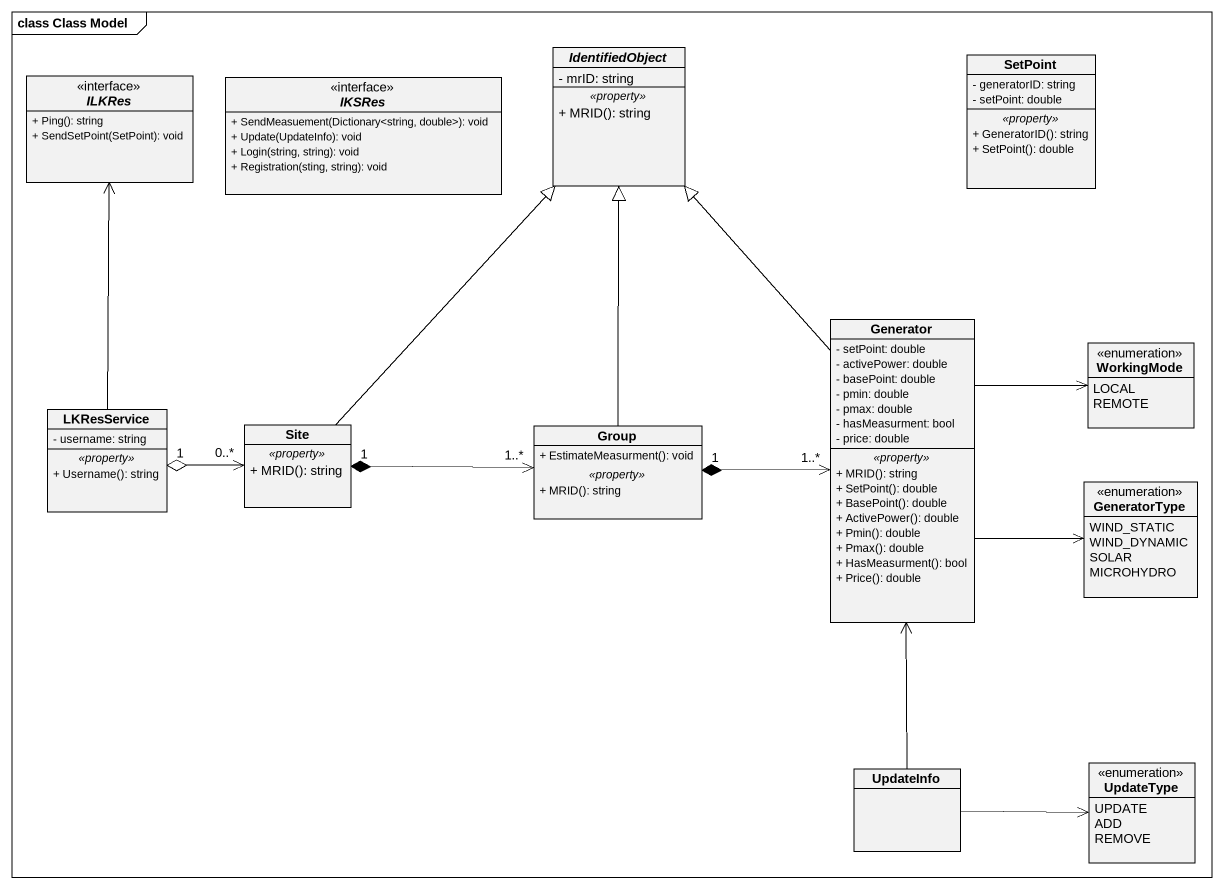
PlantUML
@startuml
mainframe class Class Model
hide circle
hide empty members
skinparam classAttributeIconSize 0
abstract class IdentifiedObject {
  - mrID: string
  .. <<property>> ..
  + MRID(): string
}
class SetPoint {
  - generatorID: string
  - setPoint: double
  .. <<property>> ..
  + GeneratorID(): string
  + SetPoint(): double
}
interface ILKRes {
  + Ping(): string
  + SendSetPoint(SetPoint): void
}
interface IKSRes {
  + SendMeasuement(Dictionary<string, double>): void
  + Update(UpdateInfo): void
  + Login(string, string): void
  + Registration(sting, string): void
}
class Generator {
  - setPoint: double
  - activePower: double
  - basePoint: double
  - pmin: double
  - pmax: double
  - hasMeasurment: bool
  - price: double
  .. <<property>> ..
  + MRID(): string
  + SetPoint(): double
  + BasePoint(): double
  + ActivePower(): double
  + Pmin(): double
  + Pmax(): double
  + HasMeasurment(): bool
  + Price(): double
}
enum WorkingMode {
  LOCAL
  REMOTE
}
class LKResService {
  - username: string
  .. <<property>> ..
  + Username(): string
}
class Site {
  .. <<property>> ..
  + MRID(): string
}
class "Group" as Group_ {
  + EstimateMeasurment(): void
  .. <<property>> ..
  + MRID(): string
}
enum GeneratorType {
  WIND_STATIC
  WIND_DYNAMIC
  SOLAR
  MICROHYDRO
}
class UpdateInfo
enum UpdateType {
  UPDATE
  ADD
  REMOVE
}
Generator -up-|> IdentifiedObject
Generator -right-> WorkingMode
Generator "1..*" <-left-* "1" Group_
Generator -right-> GeneratorType
LKResService -up-> ILKRes
Site -up-|> IdentifiedObject
Site "0..*" <-left-o "1" LKResService
Group_ -up-|> IdentifiedObject
Group_ "1..*" <-left-* "1" Site
UpdateInfo -up-> Generator
UpdateInfo -right-> UpdateType
@enduml
